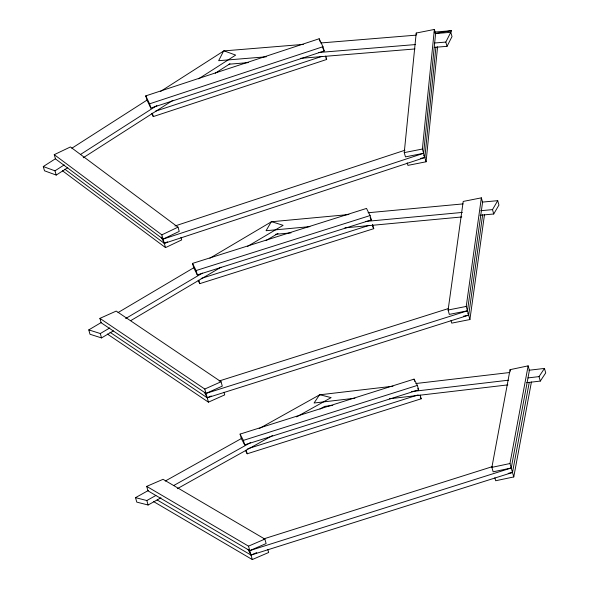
<?xml version="1.0" encoding="UTF-8"?>
<svg xmlns="http://www.w3.org/2000/svg" width="589" height="589" viewBox="0 0 589 589"><rect width="100%" height="100%" fill="white"/><g stroke="black" fill="none" stroke-linecap="round" stroke-linejoin="round"><path stroke-width="0.88" d="M423.616 153.28L405.468 156.88L404.238 152.625L416.209 33.043L434.358 29.45L435.588 33.698L423.616 153.28L163.065 239.112L55.484 158.912L54.254 154.664L70.43 146.948L178.003 227.155L179.233 231.403L163.065 239.112M407.198 162.829L407.934 165.376L426.083 161.784L422.387 149.032L434.358 29.45M64.827 169.205L164.294 243.36L424.846 157.535L435.912 47.076M426.083 161.784L437.598 46.759M467.467 310.801L449.319 314.393L448.104 310.02L463.204 201.438L481.353 197.845L482.568 202.218L467.467 310.801L205.995 393.415L101.131 322.743L99.916 318.369L116.21 311.08L221.074 381.753L222.289 386.126L205.995 393.415M451.027 320.512L451.756 323.133L469.904 319.54L466.245 306.427L481.353 197.845M482.656 214.735L468.682 315.167L207.218 397.789L109.952 332.233M469.904 319.54L484.504 214.58M511.23 468.005L493.148 471.818L491.881 467.357L510.052 369.671L528.134 365.857L529.401 370.319L511.23 468.005L249.765 550.619L147.964 490.843L146.698 486.381L163.057 479.313L264.859 539.09L266.125 543.559L249.765 550.619M494.841 477.775L495.688 480.749L513.77 476.935L509.964 463.536L528.134 365.857M157.138 499.951L251.032 555.081L512.496 472.466L529.253 382.379M513.77 476.935L531.425 381.966M434.218 47.378L447.044 46.325L445.807 42.077L451.616 30.672L434.145 32.108M447.044 46.325L452.021 36.555L450.784 32.307L435.219 33.58M480.035 215.265L493.729 213.991L492.507 209.618L497.72 200.672L482.2 202.115M493.729 213.991L498.942 205.046L497.72 200.672M526.588 382.688L540.297 381.083L539.031 376.614L544.457 368.434L528.944 370.253M540.297 381.083L545.723 372.903L544.457 368.434M67.794 167.651L56.205 175.073L44.506 170.795L43.277 166.547L55.631 158.632M71.843 148.244L147.515 99.784M160.642 91.376L223.953 50.823L235.659 55.101L198.596 78.838M43.277 166.547L54.976 170.825L64.238 164.883M80.457 154.502L156.895 105.541M83.233 157.764L172.805 100.395M215.272 73.198L229.938 63.796M113.397 330.893L101.522 337.917L89.999 334.257L88.784 329.884L101.441 322.389M118.065 312.553L194.039 267.583M209.868 258.21L271.595 221.67L283.125 225.329L247.505 246.408M88.784 329.884L100.307 333.543L109.804 327.926M125.634 318.553L202.395 273.112M130.81 320.585L221.03 267.178M266.14 240.474L278.008 233.45M160.966 497.815L148.097 505.009L136.781 502.115L135.514 497.646L148.369 490.475M165.229 481.058L241.527 438.452M259.197 428.586L319.82 394.726L331.128 397.619L296.606 416.902M135.514 497.646L146.83 500.54L155.871 495.489M173.63 485.572L250.627 442.575M177.304 488.693L272.56 435.499M319.982 409.016L324.716 406.373L332.814 405.423M54.254 154.664L161.828 234.864L178.003 227.155M167.526 241.821L164.294 243.36L161.246 236.999M62.375 170.707L165.524 247.616L181.699 239.9L180.963 237.352M99.916 318.369L204.781 389.042L221.074 381.753M211.289 395.963L207.218 397.789L204.435 392.237M107.367 334.044L208.432 402.162L224.726 394.873L223.997 392.245M146.698 486.381L248.499 546.15L264.859 539.09M256.76 552.615L251.032 555.081L248.116 549.596M153.655 501.629L252.298 559.55L268.658 552.489L267.811 549.508M145.778 95.874L319.164 38.756L322.971 46.715L324.2 50.963L150.813 108.082L147.007 100.123L145.778 95.874L149.584 103.833L150.813 108.082M149.584 103.833L322.971 46.715M155.533 111.181L321.947 56.36M151.756 113.397L153.28 116.578L326.667 59.467L325.68 56.065M174.94 225.992L404.996 150.21M192.522 263.401L366.513 208.425L370.091 215.559L371.306 219.933L197.315 274.916L193.737 267.774L192.522 263.401L196.093 270.542L197.315 274.916M196.093 270.542L370.091 215.559M201.151 278.457L369.031 225.41M198.162 280.482L199.752 283.655L373.743 228.679L372.528 224.306M219.093 381.009L448.096 308.651M240.062 434.108L414.06 379.132L417.387 385.405L418.654 389.866L244.656 444.842L241.328 438.577L240.062 434.108L243.39 440.381L244.656 444.842M243.39 440.381L417.387 385.405M247.674 448.759L418.168 394.888M245.525 450.644L247.196 453.78L421.187 398.797L420.134 395.079M263.622 538.92L492.47 466.606M491.881 467.357L509.964 463.536M508.197 473.379L512.496 472.466M404.238 152.625L422.387 149.032M420.531 158.389L424.846 157.535M448.104 310.02L466.245 306.427M463.499 316.197L468.682 315.167L467.887 313.584M435.057 33.448L451.616 30.672M392.988 386.207L319.503 394.829L314.077 403.009L354.931 398.216M415.797 383.527L509.787 372.506M411.578 391.567L508.403 380.207M527.987 377.91L539.031 376.614M389.469 398.775L507.843 384.889M348.894 214.536L271.279 221.766L266.066 230.719L309.895 226.632M368.066 212.754L463.028 203.904M365.592 221.442L462.38 212.423M480.639 210.722L492.507 209.618M275.505 234.319L291.025 232.876M344.896 227.855L461.769 216.966M303.328 44.396L223.643 50.926L218.659 60.696L266.287 56.794M320.725 42.968L415.981 35.156M318.494 52.509L415.584 44.55M434.815 42.975L445.807 42.077M229.055 64.194L248.286 62.618M300.493 58.34L414.987 48.953M417.822 388.298L418.654 389.866M420.355 397.229L421.187 398.797M370.12 217.555L371.306 219.933M372.557 226.301L373.743 228.679M423.705 155.143L424.47 156.74M322.301 46.987L324.2 50.963M325.908 57.869L326.667 59.467M416.209 33.043L416.703 34.744M319.164 38.756L319.901 41.311M152.293 113.184L153.28 116.578M161.828 234.864L165.524 247.616M54.976 170.825L56.205 175.073M510.052 369.671L510.472 371.166M414.06 379.132L414.693 381.363M246.136 450.055L247.196 453.78M248.499 546.15L252.298 559.55M146.83 500.54L148.097 505.009M198.773 280.158L199.752 283.655M204.781 389.042L208.432 402.162M100.307 333.543L101.522 337.917"/></g></svg>
